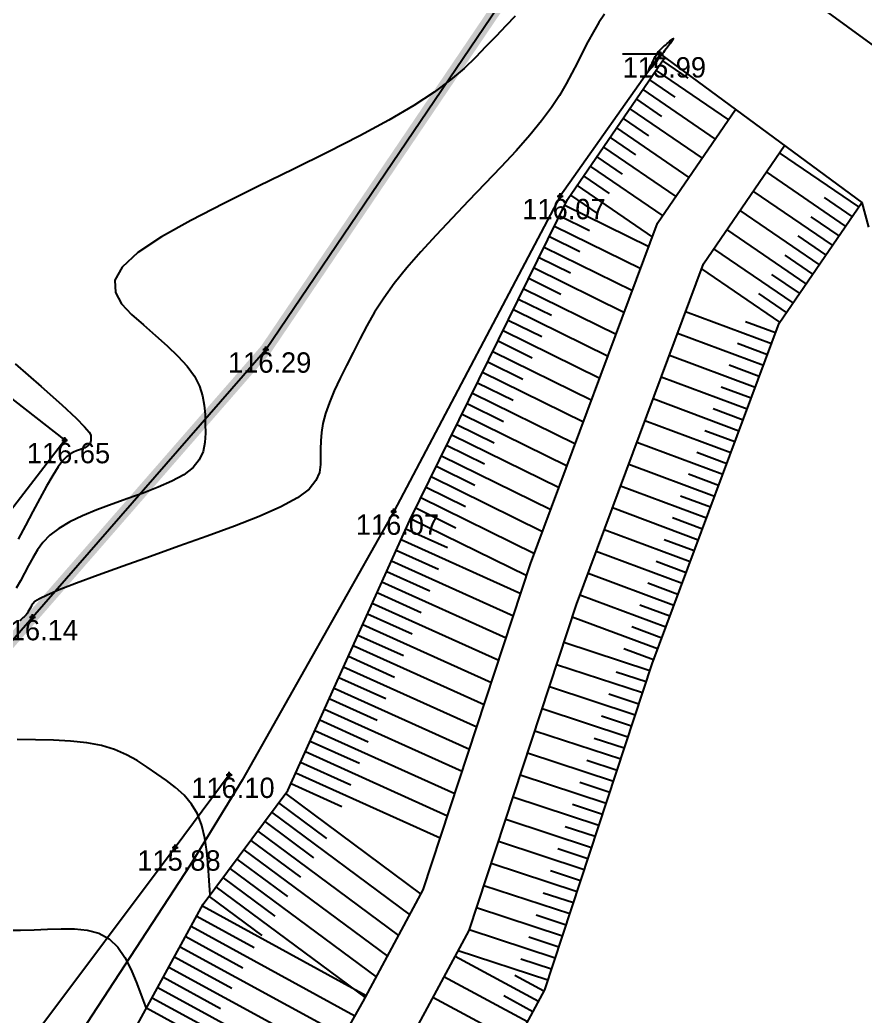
# Model space of a CAD drawing. Extents: x -196763 to -87623, y -65703 to -55832.
# Drawn here: x -87662.19 to -87647.67, y -65478.79 to -65461.66 of the extents above; entities that cross this region are included whole.
import ezdxf
from ezdxf.enums import TextEntityAlignment as Align

# ---------------------------------------------------------------- set-up
doc = ezdxf.new("R2010")
doc.units = 0
doc.header["$MEASUREMENT"] = 0
doc.header["$PDMODE"] = 34
doc.header["$PDSIZE"] = 0.05
doc.linetypes.add('DASHED', pattern=[70, 50, -20])
doc.layers.add('0_Limites_Terreno', color=30, linetype='DASHED', lineweight=35)
for name, color, linetype in [('CV', 8, 'Continuous'), ('CVD', 6, 'Continuous'), ('LEVTP_BERMA', 6, 'Continuous'), ('LEVTP_MURO', 1, 'Continuous'), ('LEVTP_RIBEIRA', 8, 'Continuous'), ('POINTS', 2, 'Continuous'), ('Z', 1, 'Continuous')]:
    doc.layers.add(name, color=color, linetype=linetype)

msp = doc.modelspace()

# ---------------------------------------------------------------- linework, layer by layer
at = {"layer": '0_Limites_Terreno', "ltscale": 0.02, "const_width": 0.2, "flags": 128}
msp.add_lwpolyline([(-87647.58423555635, -65452.9956022201), (-87641.31523555635, -65445.3786022201), (-87635.62923555635, -65437.7606022201), (-87634.94865195337, -65436.78048720788), (-87666.0612355564, -65418.63760222017), (-87690.68823555634, -65450.75860222011), (-87691.57823555634, -65451.87360222011), (-87687.08523555635, -65456.8366022201), (-87685.11323555635, -65459.4696022201), (-87682.12623555635, -65462.8826022201), (-87679.65223555635, -65465.1736022201), (-87677.27323555635, -65467.09760222011), (-87672.38023555635, -65470.6176022201), (-87666.89423555635, -65474.20260222011), (-87665.59066983452, -65475.05445842003), (-87664.34323555634, -65474.6406022201), (-87661.97123555635, -65471.92560222011), (-87657.96123555634, -65467.32460222011), (-87653.37523555635, -65460.54260222011)], close=True, dxfattribs=at)
at = {"layer": 'CV', "linetype": 'Continuous'}
for points in [[(-87653.68023555631, -65461.59360221998, 0), (-87653.8362355563, -65461.75960222001, 0), (-87654.0052355563, -65461.93660222, 0), (-87654.1802355563, -65462.11860222001, 0), (-87654.1802355563, -65462.11860222001, 0), (-87654.35923555629, -65462.30260222001, 0), (-87654.55523555631, -65462.49160222, 0), (-87654.78623555631, -65462.68860221998, 0), (-87655.0672355563, -65462.90060222001, 0), (-87655.4182355563, -65463.12960222, 0), (-87655.4182355563, -65463.12960222, 0), (-87655.8492355563, -65463.38060222002, 0), (-87656.34823555629, -65463.64960222002, 0), (-87656.8992355563, -65463.93260222002, 0), (-87657.48423555629, -65464.22360222002, 0), (-87658.0862355563, -65464.51960222002, 0), (-87658.0862355563, -65464.51960222002, 0), (-87658.68623555629, -65464.81660222001, 0), (-87659.25323555629, -65465.10760222004, 0), (-87659.75523555628, -65465.38960222001, 0), (-87660.15923555629, -65465.65760222002, 0), (-87660.43323555628, -65465.90760222002, 0), (-87660.43323555628, -65465.90760222002, 0), (-87660.55523555628, -65466.13460222004, 0), (-87660.54623555629, -65466.34360222001, 0), (-87660.44023555626, -65466.53760222003, 0), (-87660.26923555629, -65466.72260222003, 0), (-87660.06523555626, -65466.90260222002, 0), (-87660.06523555626, -65466.90260222002, 0), (-87659.8572355563, -65467.08260222001, 0), (-87659.6572355563, -65467.26160222002, 0), (-87659.47423555629, -65467.43860222001, 0), (-87659.31623555628, -65467.61360222003, 0), (-87659.19023555626, -65467.78560222002, 0), (-87659.19023555626, -65467.78560222002, 0), (-87659.1032355563, -65467.95360222003, 0), (-87659.04923555629, -65468.11960222002, 0), (-87659.01923555628, -65468.28260222002, 0), (-87659.00623555628, -65468.44460222001, 0), (-87659.0022355563, -65468.60560222003, 0), (-87659.0022355563, -65468.60560222003, 0), (-87659.00023555626, -65468.76660222002, 0), (-87659.01023555627, -65468.92460222002, 0), (-87659.04123555629, -65469.07760222004, 0), (-87659.10523555627, -65469.22260222003, 0), (-87659.21323555628, -65469.35660222002, 0), (-87659.21323555628, -65469.35660222002, 0), (-87659.37223555628, -65469.47860222002, 0), (-87659.57523555627, -65469.59060222001, 0), (-87659.81023555629, -65469.69460222004, 0), (-87660.06823555629, -65469.79360222002, 0), (-87660.33623555629, -65469.88960222004, 0), (-87660.33623555629, -65469.88960222004, 0), (-87660.60523555627, -65469.98560222, 0), (-87660.86623555628, -65470.08360222003, 0), (-87661.11123555628, -65470.18360222004, 0), (-87661.33223555629, -65470.28860222002, 0), (-87661.52123555628, -65470.40060222004, 0), (-87661.52123555628, -65470.40060222004, 0), (-87661.67323555627, -65470.51860222003, 0), (-87661.79223555628, -65470.64360222003, 0), (-87661.88823555628, -65470.77260222001, 0), (-87661.9672355563, -65470.90560222002, 0), (-87662.03923555627, -65471.03960222004, 0), (-87662.03923555627, -65471.03960222004, 0), (-87662.10923555629, -65471.17260222004, 0), (-87662.17923555626, -65471.30360222003, 0), (-87662.25023555626, -65471.42960222002, 0)], [(-87652.14123555632, -65461.55960222, 0), (-87652.23923555632, -65461.70560222, 0), (-87652.3342355563, -65461.86660222, 0), (-87652.42723555632, -65462.03660221998, 0), (-87652.51923555629, -65462.21360222001, 0), (-87652.6092355563, -65462.39360222, 0), (-87652.6092355563, -65462.39360222, 0), (-87652.70123555629, -65462.57460222001, 0), (-87652.8012355563, -65462.76060222, 0), (-87652.91623555632, -65462.95660221999, 0), (-87653.0542355563, -65463.16560222, 0), (-87653.2232355563, -65463.39260222001, 0), (-87653.2232355563, -65463.39260222001, 0), (-87653.42723555632, -65463.64060222, 0), (-87653.66323555629, -65463.90760222, 0), (-87653.92223555631, -65464.18860222001, 0), (-87654.19623555632, -65464.47760222, 0), (-87654.4782355563, -65464.77160222, 0), (-87654.4782355563, -65464.77160222, 0), (-87654.7612355563, -65465.06660221998, 0), (-87655.03623555628, -65465.35860222, 0), (-87655.29823555629, -65465.64460222002, 0), (-87655.53923555628, -65465.92260222001, 0), (-87655.75423555628, -65466.18860221998, 0), (-87655.75423555628, -65466.18860221998, 0), (-87655.93623555629, -65466.44260222003, 0), (-87656.0922355563, -65466.68560222002, 0), (-87656.22723555629, -65466.91960222001, 0), (-87656.34923555629, -65467.14860222, 0), (-87656.46423555628, -65467.37460222003, 0), (-87656.46423555628, -65467.37460222003, 0), (-87656.57723555628, -65467.59860222002, 0), (-87656.68623555628, -65467.82060222002, 0), (-87656.78523555626, -65468.03460222, 0), (-87656.87023555629, -65468.23660222002, 0), (-87656.93623555628, -65468.42560222001, 0), (-87656.93623555628, -65468.42560222001, 0), (-87656.98123555629, -65468.59660222001, 0), (-87657.00723555627, -65468.75360222001, 0), (-87657.01923555629, -65468.89860222, 0), (-87657.02223555627, -65469.03660222001, 0), (-87657.02023555628, -65469.17160222002, 0), (-87657.02023555628, -65469.17160222002, 0), (-87657.02023555627, -65469.30560222001, 0), (-87657.04023555627, -65469.44160222001, 0), (-87657.10023555627, -65469.58060222, 0), (-87657.21923555627, -65469.72460222001, 0), (-87657.41623555629, -65469.87460222003, 0), (-87657.41623555629, -65469.87460222003, 0), (-87657.7062355563, -65470.03260222002, 0), (-87658.07523555627, -65470.19560222002, 0), (-87658.50223555627, -65470.36460222002, 0), (-87658.97023555626, -65470.53660222001, 0), (-87659.45723555629, -65470.70960222002, 0), (-87659.45723555629, -65470.70960222002, 0), (-87659.94423555628, -65470.88260222003, 0), (-87660.41223555627, -65471.04960222002, 0), (-87660.84223555628, -65471.20460222004, 0), (-87661.21523555627, -65471.34260222002, 0), (-87661.51223555628, -65471.45760222004, 0), (-87661.51223555628, -65471.45760222004, 0), (-87661.72123555628, -65471.54660222005, 0), (-87661.85423555628, -65471.61160222002, 0), (-87661.92923555626, -65471.65960222003, 0), (-87661.96723555628, -65471.69660222004, 0), (-87661.98623555628, -65471.72760222003, 0), (-87661.98623555628, -65471.72760222003, 0), (-87662.00223555628, -65471.75760222003, 0), (-87662.01723555628, -65471.78660222001, 0), (-87662.03323555627, -65471.81460222003, 0), (-87662.04923555626, -65471.84060222001, 0), (-87662.06523555626, -65471.86460222002, 0), (-87662.06523555626, -65471.86460222002, 0), (-87662.08223555629, -65471.88560222003, 0), (-87662.09823555626, -65471.90360222004, 0), (-87662.11523555625, -65471.92060222003, 0), (-87662.13223555626, -65471.93560222002, 0), (-87662.14823555628, -65471.95060222003, 0), (-87662.14823555628, -65471.95060222003, 0), (-87662.16723555628, -65471.96660222003, 0), (-87662.19323555627, -65471.98960222002, 0)], [(-87662.26923555629, -65467.57160222001, 0), (-87661.82023555627, -65467.96360222004, 0), (-87661.46623555628, -65468.27960222003, 0), (-87661.46623555628, -65468.27960222003, 0), (-87661.22423555628, -65468.50460222003, 0), (-87661.07623555628, -65468.65360222004, 0), (-87661.00023555626, -65468.74460222002, 0), (-87660.9722355563, -65468.79660222002, 0), (-87660.9672355563, -65468.83060222003, 0), (-87660.9672355563, -65468.83060222003, 0), (-87660.9672355563, -65468.86060222003, 0), (-87660.96923555627, -65468.88960222004, 0), (-87660.97523555627, -65468.91760222003, 0), (-87660.98723555628, -65468.94560222002, 0), (-87661.00723555627, -65468.97060222002, 0), (-87661.00723555627, -65468.97060222002, 0), (-87661.03623555628, -65468.99260222002, 0), (-87661.07423555628, -65469.01360222002, 0), (-87661.11823555628, -65469.03360222001, 0), (-87661.16623555629, -65469.05160222002, 0), (-87661.21623555628, -65469.06960222004, 0), (-87661.21623555628, -65469.06960222004, 0), (-87661.26723555628, -65469.08860222004, 0), (-87661.32123555629, -65469.11760222002, 0), (-87661.38123555628, -65469.16260222003, 0), (-87661.45023555627, -65469.23560222003, 0), (-87661.53023555629, -65469.34260222002, 0), (-87661.53023555629, -65469.34260222002, 0), (-87661.62523555626, -65469.49160222003, 0), (-87661.73123555629, -65469.67560222004, 0), (-87661.84623555628, -65469.88560222003, 0), (-87661.96723555628, -65470.11360222003, 0), (-87662.09123555628, -65470.35060222002, 0), (-87662.09123555628, -65470.35060222002, 0), (-87662.21623555628, -65470.58860222004, 0)], [(-87662.40223555626, -65477.30860222004, 0), (-87662.17723555627, -65477.30760222005, 0), (-87661.94523555624, -65477.30060222004, 0), (-87661.71123555627, -65477.29160222002, 0), (-87661.71123555627, -65477.29160222002, 0), (-87661.47723555625, -65477.28360222001, 0), (-87661.24923555624, -65477.28660222001, 0), (-87661.03223555625, -65477.30960222003, 0), (-87660.83323555625, -65477.36260222004, 0), (-87660.65723555627, -65477.45660222002, 0), (-87660.65723555627, -65477.45660222002, 0), (-87660.50823555626, -65477.59860222002, 0), (-87660.38323555625, -65477.78060222002, 0), (-87660.27423555625, -65477.99360222003, 0), (-87660.17823555625, -65478.22560222002, 0), (-87660.08723555625, -65478.46960222003, 0), (-87660.08723555625, -65478.46960222003, 0), (-87660.01784199728, -65478.65850690834, 0)]]:
    msp.add_polyline3d(points, dxfattribs=at)
at = {"layer": 'CVD', "linetype": 'Continuous'}
for points in [[(-87651.1542355563, -65462.24860222001, 0), (-87651.17623555631, -65462.27760221999, 0), (-87651.19223555633, -65462.29760222001, 0), (-87651.2112355563, -65462.32160221998, 0), (-87651.23123555632, -65462.34760222, 0), (-87651.25023555628, -65462.37160221997, 0), (-87651.2662355563, -65462.39160221999, 0), (-87651.2662355563, -65462.39160221999, 0), (-87651.27723555632, -65462.40660222001, 0), (-87651.2852355563, -65462.41660221999, 0), (-87651.29123555632, -65462.42460221999, 0), (-87651.2992355563, -65462.43560221999, 0), (-87651.3102355563, -65462.44960222001, 0), (-87651.3102355563, -65462.44960222001, 0), (-87651.3262355563, -65462.46960222, 0), (-87651.3442355563, -65462.49160222, 0), (-87651.36223555631, -65462.51260222001, 0), (-87651.37623555631, -65462.52760221999, 0), (-87651.38423555628, -65462.53260222, 0), (-87651.38423555628, -65462.53260222, 0), (-87651.38323555629, -65462.52360222, 0), (-87651.37523555629, -65462.50360221999, 0), (-87651.36223555631, -65462.47360221999, 0), (-87651.34523555629, -65462.43960222, 0), (-87651.3262355563, -65462.40160222, 0), (-87651.3262355563, -65462.40160222, 0), (-87651.3072355563, -65462.36360222, 0), (-87651.28823555629, -65462.32560222, 0), (-87651.26923555629, -65462.29060222, 0), (-87651.25023555629, -65462.25760222, 0), (-87651.23223555631, -65462.22860221999, 0), (-87651.23223555631, -65462.22860221999, 0), (-87651.2142355563, -65462.20460222002, 0), (-87651.19623555632, -65462.18360222001, 0), (-87651.1792355563, -65462.16560222, 0), (-87651.16123555631, -65462.14860222, 0), (-87651.14423555629, -65462.13360221999, 0), (-87651.14423555629, -65462.13360221999, 0), (-87651.1272355563, -65462.11760221999, 0), (-87651.10923555629, -65462.10160221998, 0), (-87651.0902355563, -65462.08460221999, 0), (-87651.06823555629, -65462.06560221999, 0), (-87651.04423555628, -65462.04460222001, 0), (-87651.04423555628, -65462.04460222001, 0), (-87651.01723555631, -65462.02060222001, 0), (-87650.9912355563, -65461.99860222001, 0), (-87650.97023555629, -65461.98260222001, 0), (-87650.9582355563, -65461.97660221998, 0), (-87650.96023555628, -65461.98660221999, 0), (-87650.96023555628, -65461.98660221999, 0), (-87650.9772355563, -65462.01460221998, 0), (-87651.00623555631, -65462.05660221997, 0), (-87651.0422355563, -65462.10360221999, 0), (-87651.0782355563, -65462.15060222001, 0), (-87651.1092355563, -65462.19160221998, 0), (-87651.1092355563, -65462.19160221998, 0), (-87651.13123555631, -65462.21960222, 0), (-87651.1442355563, -65462.23560222, 0), (-87651.15123555632, -65462.24460221999, 0)], [(-87658.9204743035, -65476.70727079429, 0), (-87658.92123555626, -65476.70060222003, 0), (-87658.93723555627, -65476.45460222004, 0), (-87658.93723555627, -65476.45460222004, 0), (-87658.95323555624, -65476.20360222, 0), (-87658.97423555625, -65475.95860222, 0), (-87659.00823555626, -65475.72460222001, 0), (-87659.05923555625, -65475.50760222, 0), (-87659.13523555624, -65475.31060222002, 0), (-87659.13523555624, -65475.31060222002, 0), (-87659.23923555626, -65475.14060222003, 0), (-87659.36723555626, -65474.99060222004, 0), (-87659.51323555627, -65474.85760222004, 0), (-87659.67123555626, -65474.73560222003, 0), (-87659.83623555627, -65474.61960222002, 0), (-87659.83623555627, -65474.61960222002, 0), (-87660.00223555627, -65474.50460222003, 0), (-87660.17423555626, -65474.39360222003, 0), (-87660.35823555625, -65474.29260222, 0), (-87660.56023555626, -65474.20560222003, 0), (-87660.78623555628, -65474.13560222003, 0), (-87660.78623555628, -65474.13560222003, 0), (-87661.04023555627, -65474.08760222002, 0), (-87661.31723555627, -65474.05760222002, 0), (-87661.61323555627, -65474.04160222002, 0), (-87661.92023555627, -65474.03460222003, 0), (-87662.23323555625, -65474.03260222002, 0)]]:
    msp.add_polyline3d(points, dxfattribs=at)
at = {"layer": 'LEVTP_BERMA', "linetype": 'Continuous'}
for p, q in [((-87657.96123555629, -65467.32460222001), (-87653.3752355563, -65460.54260222)), ((-87669.80423555631, -65462.36460222005), (-87661.4182355563, -65468.88160222004)), ((-87651.17923555631, -65462.24960221997), (-87652.9042355563, -65464.68660222)), ((-87652.9042355563, -65464.68660222), (-87655.76523555628, -65470.11160222002)), ((-87661.97123555628, -65471.92560222004), (-87657.96123555629, -65467.32460222001)), ((-87661.4182355563, -65468.88160222004), (-87664.47423555628, -65472.86060222003)), ((-87655.76523555628, -65470.11160222002), (-87658.36907740255, -65474.73269467051)), ((-87664.34323555625, -65474.64060222003), (-87661.97123555628, -65471.92560222004)), ((-87658.59223555627, -65474.63660222002), (-87659.52023555627, -65475.88560222003)), ((-87659.52023555627, -65475.88560222003), (-87661.92923555626, -65479.10760222004)), ((-87659.26247798109, -65476.19312472811), (-87661.4360960705, -65479.52110596127))]:
    msp.add_line(p, q, dxfattribs=at)
at = {"layer": 'LEVTP_MURO', "linetype": 'Continuous'}
for p, q in [((-87649.61393551381, -65460.56192522127), (-87646.23006737673, -65463.05302779176)), ((-87651.17923555631, -65462.24960221997), (-87651.83138132437, -65462.24960222)), ((-87651.17923555631, -65462.24960221997), (-87647.72065661412, -65464.79570465195)), ((-87647.72065661412, -65464.79570465195), (-87647.60689337614, -65465.21965609666)), ((-87658.36907740255, -65474.73269467051), (-87659.26247798109, -65476.19312472811))]:
    msp.add_line(p, q, dxfattribs=at)
at = {"layer": 'LEVTP_RIBEIRA', "color": 1, "linetype": 'Continuous', "elevation": 115.55233029}
for points in [[(-87663.17004662628, -65486.39266463582), (-87661.56632879826, -65481.49123821787), (-87659.03698660909, -65476.8641746826), (-87657.58367554103, -65474.90704100265), (-87655.4886137191, -65470.25944011019), (-87652.77576515391, -65464.74853961569), (-87651.10505136814, -65462.30421440176)], [(-87660.03149304543, -65489.86661387239), (-87656.96891293075, -65485.15419021145), (-87654.20170116266, -65480.2502797345), (-87653.16860839781, -65478.33296012731), (-87651.32380055242, -65472.72849101079), (-87649.13963330824, -65466.87172781101), (-87647.72065661412, -65464.79570465195)]]:
    msp.add_lwpolyline(points, dxfattribs=at)
at = {"layer": 'LEVTP_RIBEIRA', "linetype": 'Continuous'}
for points in [[(-87651.14414315396, -65462.36140734441), (-87650.70891204578, -65462.65889092323)], [(-87651.25700081969, -65462.52652290179), (-87650.01348336776, -65463.37647598412)], [(-87651.36985848543, -65462.69163845914), (-87650.93462737724, -65462.98912203796)], [(-87651.48271615115, -65462.85675401652), (-87650.23919869923, -65463.70670709885)], [(-87651.5955738169, -65463.02186957387), (-87651.16034270872, -65463.31935315268)], [(-87651.70843148264, -65463.18698513124), (-87650.4649140307, -65464.03693821361)], [(-87651.82128914836, -65463.35210068862), (-87651.38605804018, -65463.64958426744)], [(-87651.93414681409, -65463.51721624597), (-87650.69062936217, -65464.36716932833)], [(-87652.04700447984, -65463.68233180335), (-87651.61177337165, -65463.97981538217)], [(-87652.15986214556, -65463.84744736073), (-87650.91634469361, -65464.69740044306)], [(-87652.2727198113, -65464.01256291808), (-87651.83748870312, -65464.3100464969)], [(-87647.77403532661, -65464.87379997501), (-87649.13570468732, -65463.94308921701)], [(-87652.38557747703, -65464.17767847545), (-87651.14206002509, -65465.02763155779)], [(-87652.49843514276, -65464.34279403283), (-87652.05992613063, -65464.64251808244)], [(-87647.9997506581, -65465.20403108976), (-87649.36142001879, -65464.27332033177)], [(-87652.61129280849, -65464.50790959018), (-87651.31754533958, -65465.39219524881)], [(-87652.72415047423, -65464.67302514756), (-87652.25703625813, -65464.99230105893)], [(-87648.22546598956, -65465.53426220449), (-87649.58713535026, -65464.6035514465)], [(-87647.88689299235, -65465.03891553239), (-87648.36347726859, -65464.7131667671)], [(-87652.82369873815, -65464.84591225064), (-87651.3790346058, -65465.55707642835)], [(-87648.45118132103, -65465.86449331922), (-87649.81285068173, -65464.93378256125)], [(-87652.9120300357, -65465.0253490971), (-87652.40006527076, -65465.277373767)], [(-87648.11260832382, -65465.36914664711), (-87648.58919260006, -65465.04339788183)], [(-87653.00036133328, -65465.20478594356), (-87651.51951252305, -65465.93376273674)], [(-87648.67689665248, -65466.19472443398), (-87650.0385660132, -65465.26401367598)], [(-87653.08869263086, -65465.38422279002), (-87652.56406322865, -65465.64248187535)], [(-87648.33832365529, -65465.69937776187), (-87648.81490793153, -65465.37362899658)], [(-87653.17702392842, -65465.56365963649), (-87651.65999044031, -65466.31044904516)], [(-87648.90261198395, -65466.5249555487), (-87650.26428134467, -65465.59424479074)], [(-87653.265355226, -65465.74309648295), (-87652.72806118653, -65466.0075899837)], [(-87648.56403898676, -65466.0296088766), (-87649.040623263, -65465.70386011131)], [(-87653.35368652358, -65465.92253332941), (-87651.80046835756, -65466.68713535358)], [(-87649.12832731544, -65466.85518666343), (-87650.47179103507, -65465.93691959148)], [(-87653.44201782116, -65466.1019701759), (-87652.89205914442, -65466.37269809205)], [(-87648.78975431823, -65466.35983999132), (-87649.26633859448, -65466.03409122604)], [(-87653.53034911872, -65466.28140702233), (-87651.94094627482, -65467.06382166199)], [(-87653.6186804163, -65466.46084386882), (-87653.0560571023, -65466.73780620041)], [(-87649.0154696497, -65466.69007110605), (-87649.49205392595, -65466.36432234076)], [(-87653.70701171388, -65466.64028071528), (-87652.08142419209, -65467.44050797041)], [(-87653.79534301144, -65466.81971756175), (-87653.22005506018, -65467.10291430876)], [(-87649.2724015621, -65467.22774094388), (-87650.74796111159, -65466.67745937626)], [(-87649.20251694185, -65467.0403479348), (-87649.71896278414, -65466.84774938614)], [(-87653.88367430902, -65466.99915440821), (-87652.22190210932, -65467.81719427882)], [(-87649.41217080264, -65467.60252696204), (-87650.8877303521, -65467.05224539442)], [(-87653.97200560659, -65467.17859125467), (-87653.38405301808, -65467.46802241708)], [(-87649.34228618236, -65467.41513395296), (-87649.85873202469, -65467.2225354043)], [(-87654.06033690415, -65467.35802810113), (-87652.36238002659, -65468.19388058724)], [(-87649.55194004318, -65467.97731298017), (-87651.02749959264, -65467.42703141255)], [(-87654.14866820174, -65467.53746494762), (-87653.54805097597, -65467.83313052546)], [(-87649.48205542291, -65467.78991997112), (-87649.99850126523, -65467.59732142243)], [(-87654.23699949932, -65467.71690179408), (-87652.50285794384, -65468.57056689566)], [(-87649.6917092837, -65468.35209899833), (-87651.16726883319, -65467.80181743071)], [(-87654.32533079688, -65467.89633864054), (-87653.71204893384, -65468.19823863381)], [(-87649.62182466345, -65468.16470598925), (-87650.13827050575, -65467.97210744059)], [(-87654.41366209446, -65468.07577548701), (-87652.64333586111, -65468.94725320407)], [(-87649.83147852425, -65468.72688501649), (-87651.3070380737, -65468.17660344888)], [(-87654.50199339203, -65468.25521233344), (-87653.87604689173, -65468.56334674216)], [(-87649.76159390398, -65468.53949200738), (-87650.27803974629, -65468.34689345875)], [(-87654.59032468962, -65468.4346491799), (-87652.78381377835, -65469.32393951249)], [(-87654.67865598717, -65468.61408602636), (-87654.04004484961, -65468.92845485049)], [(-87649.97124776478, -65469.10167103462), (-87651.44680731423, -65468.55138946701)], [(-87654.76698728475, -65468.79352287285), (-87652.92429169561, -65469.70062582091)], [(-87649.9013631445, -65468.91427802554), (-87650.41780898681, -65468.72167947688)], [(-87654.85531858234, -65468.97295971931), (-87654.2040428075, -65469.29356295887)], [(-87650.1110170053, -65469.47645705278), (-87651.5865765548, -65468.92617548514)], [(-87654.94364987989, -65469.15239656578), (-87653.06476961287, -65470.07731212932)], [(-87650.04113238504, -65469.2890640437), (-87650.55757822735, -65469.09646549504)], [(-87655.03198117747, -65469.33183341224), (-87654.36804076539, -65469.65867106719)], [(-87650.25078624584, -65469.85124307092), (-87651.72634579531, -65469.3009615033)], [(-87655.12031247506, -65469.5112702587), (-87653.20524753015, -65470.45399843774)], [(-87650.18090162559, -65469.66385006186), (-87650.6973474679, -65469.47125151321)], [(-87655.20864377262, -65469.69070710516), (-87654.53203872326, -65470.02377917554)], [(-87650.39055548637, -65470.22602908908), (-87651.86611503584, -65469.67574752146)], [(-87655.29697507019, -65469.87014395162), (-87653.34572544739, -65470.83068474616)], [(-87650.3206708661, -65470.03863608), (-87650.83711670844, -65469.84603753134)], [(-87655.38530636777, -65470.04958079811), (-87654.69593967765, -65470.38893503577)], [(-87650.5303247269, -65470.60081510724), (-87652.00588427638, -65470.05053353959)], [(-87655.47363766533, -65470.22901764457), (-87653.47883302906, -65471.21099924643)], [(-87650.46044010665, -65470.41342209816), (-87650.97688594896, -65470.2208235495)], [(-87655.55687031323, -65470.41085779359), (-87654.84326165148, -65470.73254080761)], [(-87650.67009396745, -65470.97560112537), (-87652.14565351691, -65470.42531955775)], [(-87655.63906203142, -65470.59318859588), (-87653.58087091999, -65471.52098719986)], [(-87650.60020934716, -65470.78820811629), (-87651.1166551895, -65470.59560956763)], [(-87655.72125374961, -65470.77551939816), (-87654.99412863336, -65471.10329540692)], [(-87650.80986320798, -65471.35038714353), (-87652.28542275744, -65470.80010557589)], [(-87655.8034454678, -65470.95785020045), (-87653.70663591498, -65471.90305736077)], [(-87650.7399785877, -65471.16299413445), (-87651.25642443004, -65470.97039558579)], [(-87655.88563718599, -65471.14018100271), (-87655.14499561525, -65471.47405000623)], [(-87650.94963244851, -65471.72517316166), (-87652.42519199797, -65471.17489159405)], [(-87655.96782890418, -65471.32251180502), (-87653.83240090999, -65472.28512752173)], [(-87650.87974782825, -65471.53778015261), (-87651.39619367056, -65471.34518160395)], [(-87656.05002062237, -65471.50484260728), (-87655.29586259717, -65471.84480460551)], [(-87651.08940168905, -65472.09995917982), (-87652.56496123852, -65471.54967761221)], [(-87656.13221234057, -65471.68717340957), (-87653.95816590499, -65472.66719768267)], [(-87651.01951706878, -65471.91256617074), (-87651.53596291109, -65471.71996762208)], [(-87656.21440405874, -65471.86950421186), (-87655.44672957905, -65472.21555920481)], [(-87651.22917092958, -65472.47474519799), (-87652.6962804839, -65471.9276148936)], [(-87656.29659577693, -65472.05183501414), (-87654.08393089999, -65473.04926784361)], [(-87651.1592863093, -65472.28735218891), (-87651.6753311653, -65472.09490318035)], [(-87656.37878749514, -65472.23416581643), (-87655.59759656094, -65472.58631380409)], [(-87656.46097921331, -65472.41649661872), (-87654.20969589497, -65473.43133800457)], [(-87651.36419151853, -65472.8511975153), (-87652.84035024433, -65472.36529436519)], [(-87651.29905554985, -65472.66213820704), (-87651.80998738189, -65472.4715960025)], [(-87656.5431709315, -65472.59882742097), (-87655.74846354286, -65472.9570684034)], [(-87656.62536264969, -65472.78115822326), (-87654.33546088998, -65473.81340816551)], [(-87651.48925714708, -65473.23114302263), (-87652.96541587288, -65472.74523987252)], [(-87656.7075543679, -65472.96348902555), (-87655.89933052474, -65473.32782300271)], [(-87651.4267243328, -65473.04117026897), (-87651.94337988684, -65472.87110416644)], [(-87656.78974608608, -65473.14581982783), (-87654.46122588495, -65474.19547832644)], [(-87651.61432277564, -65473.61108852999), (-87653.09048150144, -65473.12518537991)], [(-87656.87193780427, -65473.32815063012), (-87656.05019750666, -65473.69857760199)], [(-87651.55178996136, -65473.42111577633), (-87652.0684455154, -65473.25104967377)], [(-87656.95412952246, -65473.51048143241), (-87654.58699087997, -65474.57754848741)], [(-87651.7393884042, -65473.99103403732), (-87653.21554713, -65473.50513088724)], [(-87651.67685558992, -65473.80106128366), (-87652.19351114395, -65473.63099518113)], [(-87657.03632124065, -65473.69281223467), (-87656.20106448854, -65474.0693322013)], [(-87657.11851295886, -65473.87514303698), (-87654.71275587495, -65474.95961864835)], [(-87651.86445403275, -65474.37097954468), (-87653.34061275855, -65473.88507639457)], [(-87651.80192121847, -65474.18100679102), (-87652.31857677251, -65474.01094068847)], [(-87657.20070467704, -65474.05747383924), (-87656.35193147043, -65474.44008680061)], [(-87657.28289639522, -65474.23980464153), (-87654.83852086995, -65475.34168880925)], [(-87651.9895196613, -65474.75092505205), (-87653.4656783871, -65474.26502190193)], [(-87657.36508811341, -65474.42213544381), (-87656.50279845232, -65474.81084139989)], [(-87651.92698684703, -65474.56095229835), (-87652.44364240106, -65474.39088619583)], [(-87657.44727983161, -65474.6044662461), (-87654.96428586495, -65475.72375897025)], [(-87652.11458528986, -65475.13087055938), (-87653.59074401566, -65474.64496740927)], [(-87657.5294715498, -65474.78679704836), (-87656.65366543423, -65475.18159599917)], [(-87652.05205247558, -65474.94089780571), (-87652.56870802962, -65474.77083170319)], [(-87657.62427722885, -65474.96171816882), (-87655.29754674053, -65476.68948117542)], [(-87652.23965091842, -65475.51081606674), (-87653.71580964421, -65475.02491291663)], [(-87657.74351243822, -65475.12228891598), (-87656.92097836357, -65475.73307901523)], [(-87652.17711810414, -65475.32084331307), (-87652.69377365817, -65475.15077721052)], [(-87657.86274764758, -65475.28285966317), (-87655.48928342364, -65477.04532579502)], [(-87657.98198285695, -65475.44343041033), (-87657.14309197484, -65476.06636660343)], [(-87652.36471654697, -65475.89076157407), (-87653.84087527277, -65475.40485842396)], [(-87652.3021837327, -65475.7007888204), (-87652.81883928673, -65475.53072271788)], [(-87658.10121806632, -65475.60400115752), (-87655.68102010673, -65477.40117041465)], [(-87658.22045327569, -65475.76457190468), (-87657.3652055861, -65476.39965419161)], [(-87652.48978217553, -65476.27070708143), (-87653.96594090133, -65475.78480393132)], [(-87658.33968848504, -65475.92514265187), (-87655.87275678983, -65477.75701503424)], [(-87652.42724936125, -65476.08073432776), (-87652.94390491529, -65475.91066822521)], [(-87658.4589236944, -65476.08571339906), (-87657.58731919737, -65476.73294177978)], [(-87652.61484780409, -65476.65065258879), (-87654.09100652988, -65476.16474943868)], [(-87658.69739411313, -65476.40685489338), (-87657.80943280862, -65477.06622936796)], [(-87658.57815890378, -65476.24628414622), (-87656.06449347294, -65478.11285965384)], [(-87652.5523149898, -65476.46067983509), (-87653.06897054384, -65476.29061373257)], [(-87658.8166293225, -65476.56742564054), (-87656.25623015604, -65478.46870427344)], [(-87652.73991343264, -65477.03059809612), (-87654.21607215844, -65476.54469494601)], [(-87658.93586453186, -65476.72799638773), (-87658.03225723554, -65477.39898912493)], [(-87652.67738061835, -65476.84062534245), (-87653.1940361724, -65476.6705592399)], [(-87659.0515595531, -65476.89083376338), (-87656.23549000168, -65478.43021256588)], [(-87652.86497906118, -65477.41054360348), (-87654.34113778699, -65476.92464045337)], [(-87659.1474903958, -65477.06632528289), (-87658.16199111116, -65477.60503950174)], [(-87652.80244624692, -65477.22057084981), (-87653.31910180095, -65477.05050474726)], [(-87659.2434212385, -65477.24181680239), (-87656.43007566701, -65478.77970656602)], [(-87659.3393520812, -65477.41730832193), (-87658.35550946578, -65477.95511693758)], [(-87652.99004468975, -65477.79048911081), (-87654.46620341555, -65477.3045859607)], [(-87652.92751187546, -65477.60051635715), (-87653.44416742951, -65477.43045025462)], [(-87659.43528292388, -65477.59279984143), (-87656.62667069309, -65479.12810216743)], [(-87659.53121376656, -65477.76829136094), (-87658.54902782042, -65478.30519437345)], [(-87653.2771841467, -65478.53446614819), (-87654.71102039107, -65477.76188454807)], [(-87653.11511031831, -65478.17043461817), (-87654.6575798567, -65477.66270411836)], [(-87659.62714460927, -65477.94378288044), (-87656.82326571918, -65479.47649776881)], [(-87653.05257750402, -65477.98046186451), (-87653.58060181954, -65477.80665353768)], [(-87659.72307545196, -65478.11927439995), (-87658.74254617504, -65478.65527180929)], [(-87653.46692229564, -65478.88660168293), (-87654.90075854001, -65478.11402008284)], [(-87653.18231507223, -65478.35839838081), (-87653.68415775776, -65478.08799482077)], [(-87659.81900629467, -65478.29476591945), (-87657.01986074525, -65479.82489337019)], [(-87653.6566604446, -65479.23873721768), (-87655.09049668895, -65478.46615561759)], [(-87653.37205322117, -65478.71053391556), (-87653.87389590671, -65478.44013035551)], [(-87659.91493713732, -65478.47025743899), (-87658.93606452968, -65479.00534924516)], [(-87660.01086798003, -65478.64574895849), (-87657.21645577134, -65480.1732889716)]]:
    msp.add_lwpolyline(points, dxfattribs=at)
at = {"layer": 'LEVTP_RIBEIRA', "color": 120, "linetype": 'Continuous', "elevation": 115.55233029}
for points in [[(-87661.89558155807, -65487.80307264464), (-87659.05833232822, -65483.43736794405), (-87656.29112056014, -65478.53345746711), (-87655.25802779528, -65476.61613785991), (-87653.41321994991, -65471.0116687434), (-87651.22905270572, -65465.15490554361), (-87649.89131152611, -65463.19773339187)], [(-87661.17335253519, -65488.60233942996), (-87658.26899690514, -65484.13337741816), (-87655.50178513706, -65479.22946694121), (-87654.46869237222, -65477.31214733402), (-87652.62388452684, -65471.70767821751), (-87650.43971728266, -65465.85091501772), (-87649.04971906693, -65463.81728860309)]]:
    msp.add_lwpolyline(points, dxfattribs=at)
at = {"layer": 'POINTS'}
for p in [(-87651.17923555631, -65462.24960221997, 115.98895813), (-87652.9042355563, -65464.68660222, 116.06735804), (-87657.96123555629, -65467.32460222001, 116.29163152), (-87661.4182355563, -65468.88160222004, 116.64586167), (-87655.76523555628, -65470.11160222002, 116.07465662), (-87661.97123555628, -65471.92560222004, 116.14245621), (-87658.59223555627, -65474.63660222002, 116.10146838), (-87659.52023555627, -65475.88560222003, 115.87574332)]:
    msp.add_point(p, dxfattribs=at)

# ---------------------------------------------------------------- texts
at = {"layer": 'Z'}
for s, p in [(' 115.99', (-87651.1792355563, -65462.64960221999, 115.989)), (' 116.07', (-87652.9042355563, -65465.08660222, 116.067)), (' 116.29', (-87657.9612355563, -65467.72460222001, 116.292)), (' 116.65', (-87661.4182355563, -65469.28160222003, 116.646)), (' 116.07', (-87655.76523555628, -65470.51160222002, 116.075)), (' 116.14', (-87661.97123555628, -65472.32560222003, 116.142)), (' 116.10', (-87658.59223555627, -65475.03660222001, 116.101)), (' 115.88', (-87659.52023555625, -65476.28560222002, 115.876))]:
    msp.add_text(s, height=0.3499999999999999, dxfattribs=at).set_placement(p, align=Align.CENTER)

doc.saveas('drawing.dxf')
